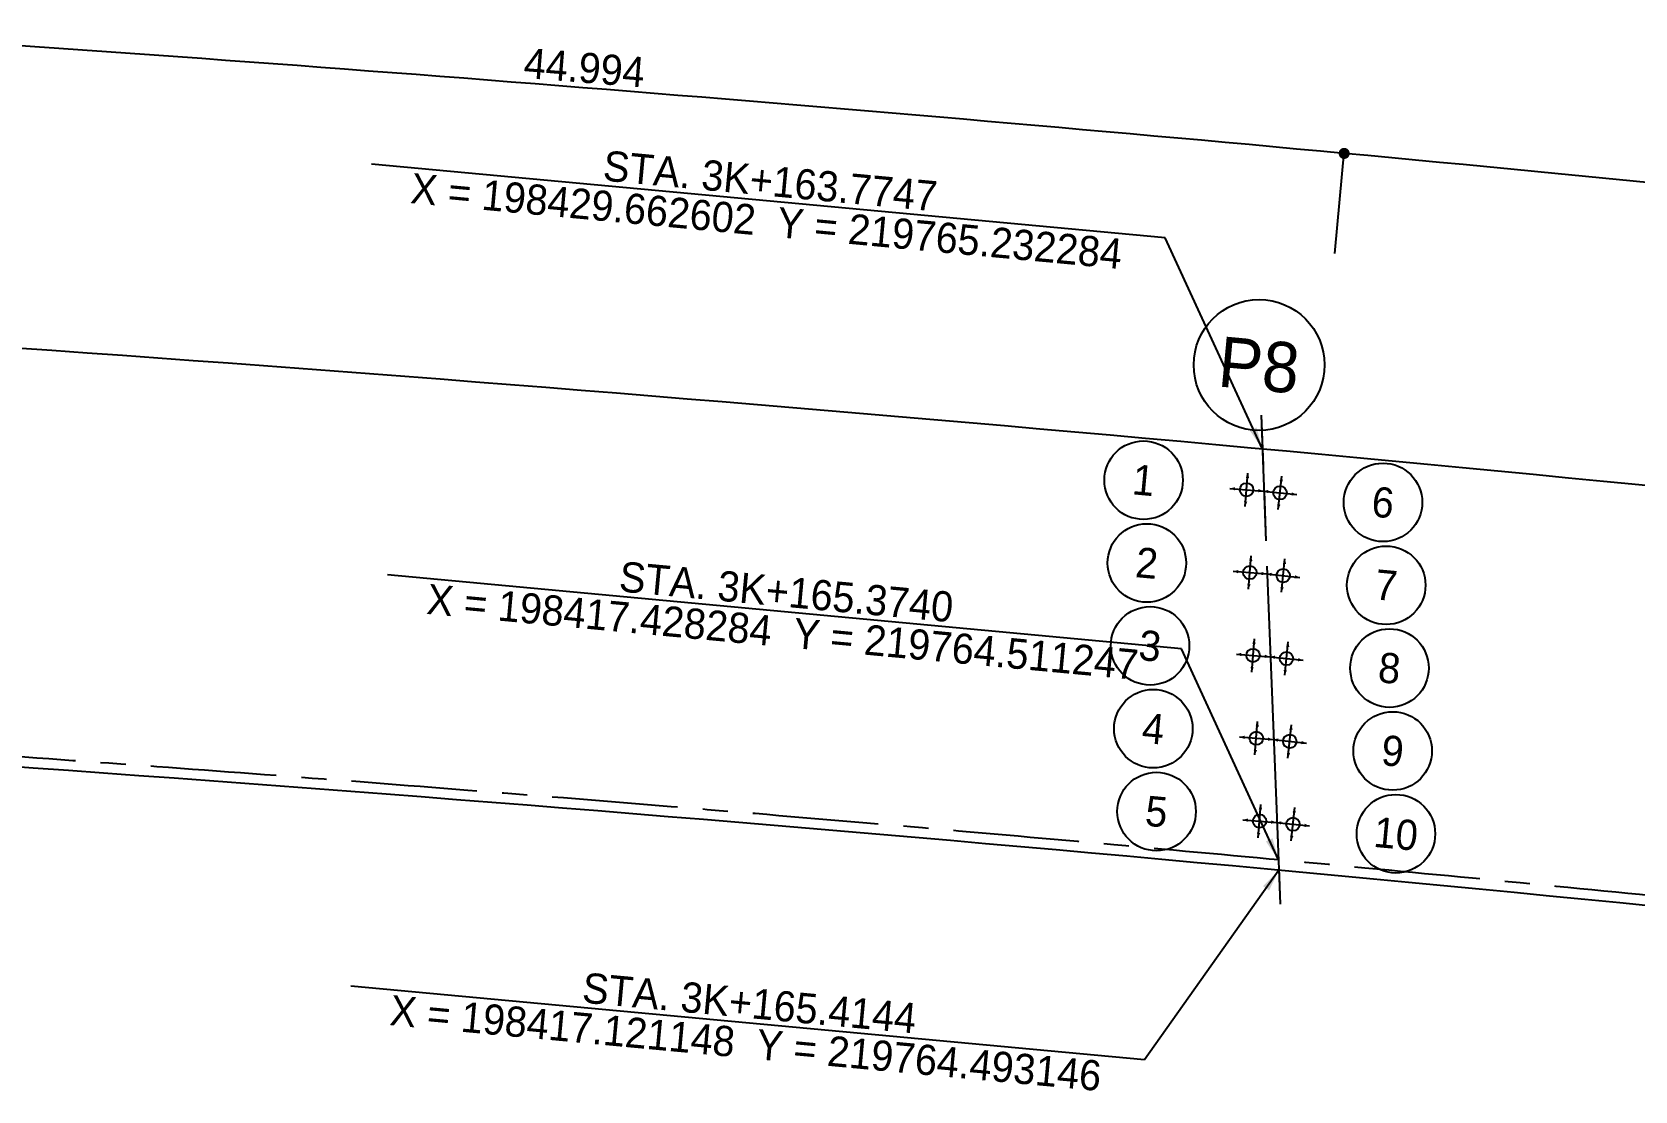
# Model space of a CAD drawing. Header units: feet. Extents: x 0 to 252300, y 0 to 178200.
# Drawn here: x 135549 to 183319, y 45325 to 76889 of the extents above; entities that cross this region are included whole.
import ezdxf
from ezdxf.enums import TextEntityAlignment as Align

# ---------------------------------------------------------------- set-up
doc = ezdxf.new("R2010")
doc.units = ezdxf.units.FT
doc.header["$LTSCALE"] = 3000
doc.header["$MEASUREMENT"] = 0
doc.linetypes.add('A-CENTR01', pattern=[2, 1.25, -0.25, 0.25, -0.25])
doc.linetypes.add('A-DASHD01', pattern=[0.75, 0.5, -0.25])
for name, color, linetype in [('CS-CNTL', 1, 'A-CENTR01'), ('CS-CONC-LEAN', 3, 'CONTINUOUS'), ('CS-CONC-MAJR', 4, 'CONTINUOUS'), ('CS-DIML', 1, 'CONTINUOUS'), ('CS-DIMT', 3, 'CONTINUOUS'), ('CS-MISC', 3, 'CONTINUOUS'), ('CS-SYMB', 3, 'CONTINUOUS'), ('CZ-TEX2', 3, 'CONTINUOUS')]:
    doc.layers.add(name, color=color, linetype=linetype)
doc.styles.add('A_STANDARD', font='')
doc.styles.get('A_STANDARD').set_extended_font_data('Dotum')

# ---------------------------------------------------------------- blocks, each defined once
blk = doc.blocks.new('CXDIMDT2')
at = {"layer": 'CS-MISC', "const_width": 0.5}
blk.add_lwpolyline([(0.25, 0, 1), (-0.25, 0, 1)], format="xyb", close=True, dxfattribs=at)

msp = doc.modelspace()

# ---------------------------------------------------------------- linework, layer by layer
at = {"layer": 'CS-CNTL'}
msp.add_line((172177, 65466), (172747, 50896), dxfattribs=at)
at = {"layer": 'CS-CNTL', "linetype": 'A-DASHD01'}
msp.add_line((172177, 65466), (172747, 50896), dxfattribs=at)
msp.add_line((172177, 65466), (172747, 50896), dxfattribs=at)
at = {"layer": 'CS-CNTL'}
msp.add_arc((15270, -1640483), 1700000, 83.067986, 89.241741, dxfattribs=at)
msp.add_arc((15270, -1640483), 1700000, 83.067986, 89.241741, dxfattribs=at)
msp.add_arc((15270, -1640483), 1700000, 83.067986, 89.241741, dxfattribs=at)
at = {"layer": 'CS-CONC-LEAN'}
for p, q in [((171706, 62748), (171785, 63744)), ((172689, 62657), (172794, 63652)), ((171247, 63285), (172244, 63207)), ((172244, 63207), (173239, 63102)), ((171802, 60278), (171881, 61275)), ((172785, 60188), (172890, 61182)), ((171343, 60816), (172340, 60737)), ((172341, 60737), (173335, 60632)), ((171899, 57809), (171978, 58806)), ((171440, 58347), (172437, 58268)), ((172882, 57718), (172987, 58713)), ((172437, 58268), (173431, 58163)), ((171995, 55340), (172074, 56337)), ((172978, 55249), (173083, 56243)), ((171536, 55878), (172533, 55799)), ((172533, 55799), (173528, 55693)), ((172091, 52870), (172171, 53867)), ((173074, 52779), (173180, 53774)), ((171633, 53409), (172629, 53329)), ((172630, 53329), (173624, 53224))]:
    msp.add_line(p, q, dxfattribs=at)
for centre in [(171746, 63246), (172741, 63154), (171842, 60777), (172838, 60685), (171938, 58308), (172934, 58215), (172035, 55838), (173031, 55746), (172131, 53369), (173127, 53276)]:
    msp.add_circle(centre, 200, dxfattribs=at)
for points in [[(171785, 63744), (171723, 63599), (171785, 63744), (171823, 63591)], [(172794, 63652), (172728, 63508), (172794, 63652), (172828, 63497)], [(171247, 63285), (171393, 63224), (171247, 63285), (171401, 63323)], [(172244, 63207), (172090, 63169), (172244, 63207), (172098, 63268)], [(172244, 63207), (172388, 63141), (172244, 63207), (172399, 63241)], [(173239, 63102), (173084, 63068), (173239, 63102), (173095, 63167)], [(171706, 62748), (171668, 62901), (171706, 62748), (171768, 62893)], [(172689, 62657), (172655, 62811), (172689, 62657), (172754, 62801)], [(171881, 61275), (171820, 61130), (171881, 61275), (171919, 61122)], [(172890, 61182), (172825, 61038), (172890, 61182), (172924, 61028)], [(171343, 60816), (171489, 60755), (171343, 60816), (171497, 60854)], [(172340, 60737), (172187, 60699), (172340, 60737), (172195, 60799)], [(172341, 60737), (172485, 60672), (172341, 60737), (172495, 60771)], [(173335, 60632), (173181, 60598), (173335, 60632), (173191, 60698)], [(171802, 60278), (171764, 60432), (171802, 60278), (171864, 60424)], [(172785, 60188), (172751, 60342), (172785, 60188), (172851, 60332)], [(171978, 58806), (171916, 58660), (171978, 58806), (172016, 58653)], [(171440, 58347), (171585, 58285), (171440, 58347), (171593, 58385)], [(172437, 58268), (172283, 58230), (172437, 58268), (172291, 58330)], [(172437, 58268), (172581, 58203), (172437, 58268), (172591, 58302)], [(172987, 58713), (172921, 58569), (172987, 58713), (173021, 58558)], [(171899, 57809), (171861, 57963), (171899, 57809), (171960, 57955)], [(172882, 57718), (172848, 57873), (172882, 57718), (172947, 57862)], [(173431, 58163), (173277, 58129), (173431, 58163), (173288, 58228)], [(171536, 55878), (171682, 55816), (171536, 55878), (171690, 55916)], [(172074, 56337), (172013, 56191), (172074, 56337), (172112, 56183)], [(173083, 56243), (173018, 56099), (173083, 56243), (173117, 56089)], [(171995, 55340), (171957, 55493), (171995, 55340), (172057, 55485)], [(172533, 55799), (172380, 55761), (172533, 55799), (172388, 55860)], [(172533, 55799), (172677, 55733), (172533, 55799), (172688, 55833)], [(173528, 55693), (173373, 55659), (173528, 55693), (173384, 55759)], [(172978, 55249), (172944, 55403), (172978, 55249), (173043, 55393)], [(172171, 53867), (172109, 53722), (172171, 53867), (172209, 53714)], [(173180, 53774), (173114, 53630), (173180, 53774), (173214, 53619)], [(171633, 53409), (171778, 53347), (171633, 53409), (171786, 53447)], [(172629, 53329), (172476, 53291), (172629, 53329), (172484, 53391)], [(172630, 53329), (172774, 53264), (172630, 53329), (172784, 53363)], [(173624, 53224), (173470, 53190), (173624, 53224), (173480, 53289)], [(172091, 52870), (172053, 53024), (172091, 52870), (172153, 53016)], [(173074, 52779), (173040, 52934), (173074, 52779), (173140, 52923)]]:
    msp.add_solid(points, dxfattribs=at)
at = {"layer": 'CS-CONC-MAJR'}
for radius, start, end in [(1712150, 83.233767, 87.752237), (1699695, 83.167461, 87.71908)]:
    msp.add_arc((15270, -1640483), radius, start, end, dxfattribs=at)
at = {"layer": 'CS-DIML'}
for p, q in [((174376, 70284), (174668, 73420)), ((169323, 70753), (145665, 72953)), ((172217, 64458), (169323, 70753)), ((169802, 58507), (146144, 60707)), ((172695, 52212), (169802, 58507)), ((172707, 51904), (168703, 46251)), ((168703, 46251), (145045, 48451))]:
    msp.add_line(p, q, dxfattribs=at)
for start, end in [(84.686625, 86.203076), (83.169096, 84.686625)]:
    msp.add_arc((15270, -1640483), 1721150, start, end, dxfattribs=at)
for points in [[(172217, 64458), (172041, 65104), (172217, 64458), (171841, 65012)], [(172695, 52212), (172520, 52857), (172695, 52212), (172320, 52766)], [(172707, 51904), (172236, 51429), (172707, 51904), (172416, 51302)]]:
    msp.add_solid(points, dxfattribs=at)
at = {"layer": 'CS-SYMB'}
for centre in [(168676, 63531), (175811, 62869), (168773, 61062), (175907, 60399), (168869, 58593), (176004, 57930), (168965, 56124), (176100, 55460), (169062, 53654), (176196, 52991)]:
    msp.add_circle(centre, 1170, dxfattribs=at)
at = {"layer": 'CZ-TEX2'}
msp.add_circle((172119, 66965), 1950, dxfattribs=at)

# ---------------------------------------------------------------- block references
at = {"layer": 'CS-SYMB', "xscale": 330.0000000000001, "yscale": 330.0000000000001, "zscale": 330.0000000000001, "rotation": 5.611486999999999}
msp.add_blockref('CXDIMDT2', (174654, 73271), dxfattribs=at)
msp.add_blockref('CXDIMDT2', (174654, 73271), dxfattribs=at)

# ---------------------------------------------------------------- texts
at = {"layer": 'CS-DIMT', "style": 'A_STANDARD'}
for s, rotation, p in [('44.994', 355.4449, (151973, 75380)), ('STA. 3K+163.7747', 354.6866, (157508, 72003)), ('STA. 3K+165.3740', 354.6866, (157987, 59756)), ('STA. 3K+165.4144', 354.6866, (156887, 47500))]:
    msp.add_text(s, height=900, rotation=rotation, dxfattribs=at).set_placement(p, align=Align.CENTER)
for s, p in [('X = 198429.662602  Y = 219765.232284', (157480, 71704)), ('X = 198417.428284  Y = 219764.511247', (157959, 59458)), ('X = 198417.121148  Y = 219764.493146', (156860, 47202))]:
    msp.add_text(s, height=900, rotation=354.6866, dxfattribs=at).set_placement(p, align=Align.TOP_CENTER)
at = {"layer": 'CS-SYMB', "style": 'A_STANDARD'}
for s, p in [('1', (168635, 63083)), ('6', (175769, 62421)), ('2', (168731, 60614)), ('7', (175865, 59951)), ('3', (168827, 58145)), ('8', (175962, 57482)), ('4', (168924, 55676)), ('9', (176058, 55012)), ('5', (169020, 53206)), ('10', (176155, 52543))]:
    msp.add_text(s, height=900, rotation=354.6866, dxfattribs=at).set_placement(p, align=Align.CENTER)
at = {"layer": 'CZ-TEX2', "style": 'A_STANDARD'}
msp.add_text('P8', height=1500, rotation=354.6866, dxfattribs=at).set_placement((172049, 66218), align=Align.CENTER)

doc.saveas('drawing.dxf')
